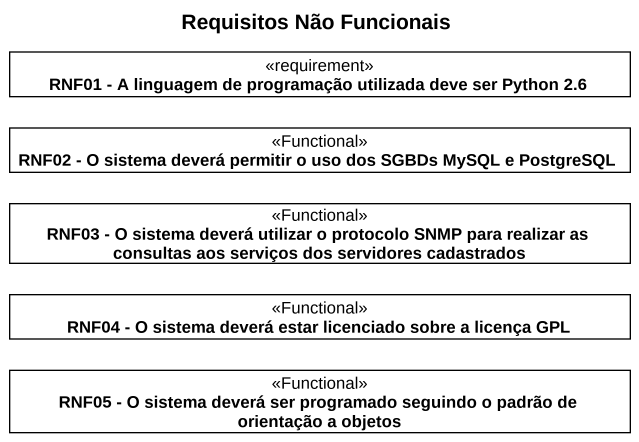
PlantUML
@startuml
title Requisitos Não Funcionais
hide circle
hide empty members
class "RNF01 - A linguagem de programação utilizada deve ser Python 2.6" as RNF01_A_linguagem_de <<requirement>>
class "RNF02 - O sistema deverá permitir o uso dos SGBDs MySQL e PostgreSQL" as RNF02_O_sistema_deverá <<Functional>>
class "RNF03 - O sistema deverá utilizar o protocolo SNMP para realizar as consultas aos serviços dos servidores cadastrados" as RNF03_O_sistema_deverá <<Functional>>
class "RNF04 - O sistema deverá estar licenciado sobre a licença GPL" as RNF04_O_sistema_deverá <<Functional>>
class "RNF05 - O sistema deverá ser programado seguindo o padrão de orientação a objetos" as RNF05_O_sistema_deverá_ser <<Functional>>
@enduml
